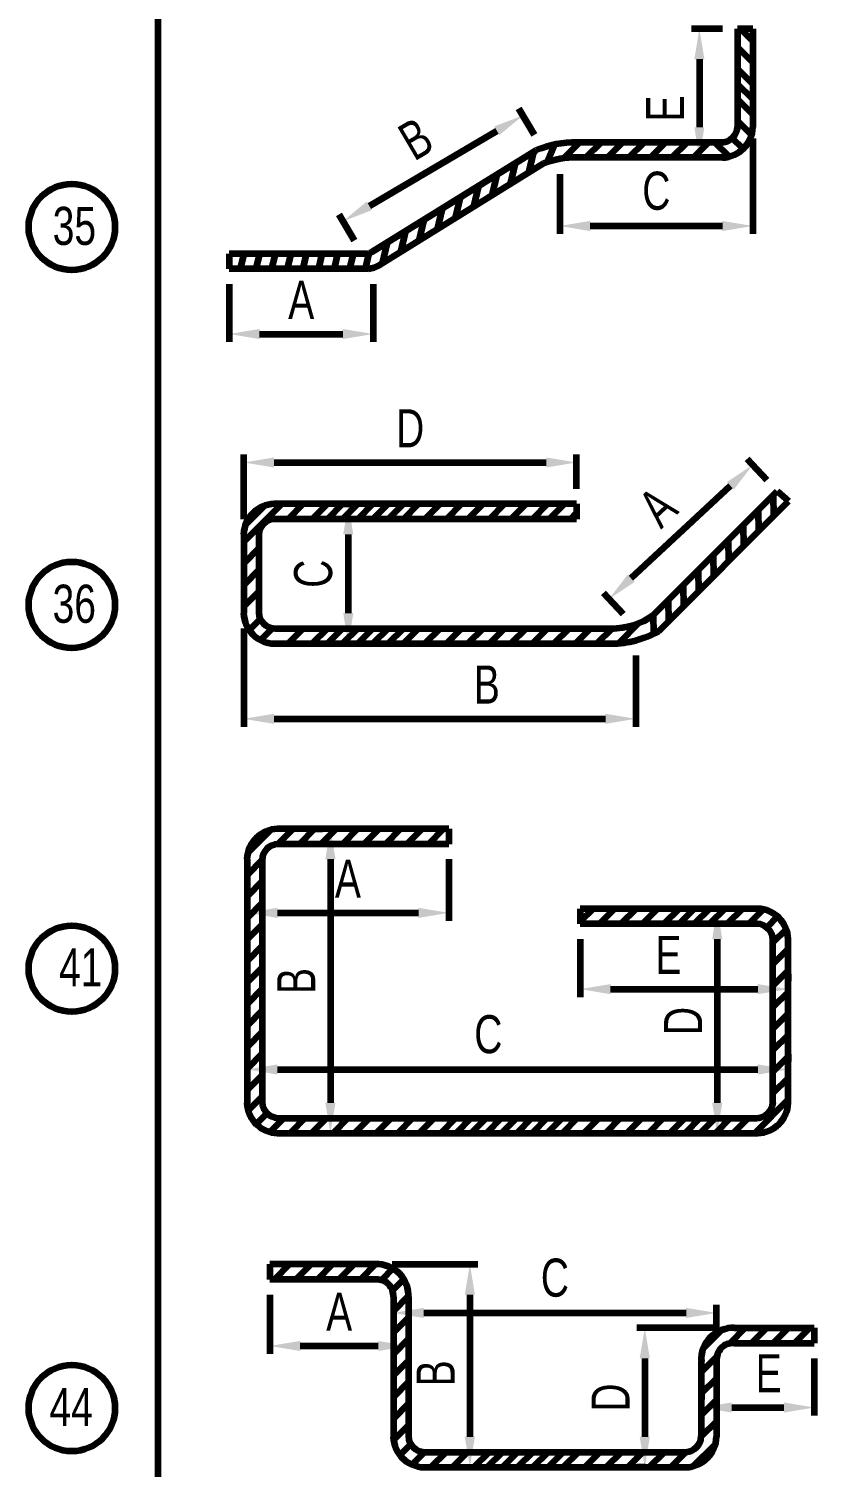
# Model space of a CAD drawing. Header units: millimetres. Extents: x 87961 to 634375, y 789523 to 1897921.
# Drawn here: x 103249 to 104541, y 1045258 to 1047621 of the extents above; entities that cross this region are included whole.
import ezdxf

# ---------------------------------------------------------------- set-up
doc = ezdxf.new("R2010")
doc.units = ezdxf.units.MM
doc.header["$LTSCALE"] = 30
doc.layers.add('DDIMS', color=2, linetype='Continuous', lineweight=100)
doc.layers.add('Shape code 1', color=7, linetype='Continuous', lineweight=211)
doc.styles.add('DM25', font='swisscl.ttf', dxfattribs={"height": 62.5})
doc.dimstyles.new('DM25', dxfattribs={"dimtxt": 62.5, "dimasz": 50, "dimexe": 13, "dimexo": 25, "dimgap": 25, "dimtad": 1, "dimdec": 0, "dimzin": 0, "dimdsep": 46, "dimtxsty": 'DM25', "dimcen": 25, "dimclrd": 3, "dimclre": 3, "dimclrt": 1, "dimadec": 0, "dimazin": 0, "dimtfac": 0.02, "dimtdec": 0, "dimtmove": 0, "dimatfit": 3, "dimfxl": 0, "dimtolj": 1, "dimtzin": 0, "dimlwd": -1, "dimlwe": -1, "dimarcsym": 0})

# ---------------------------------------------------------------- blocks, each defined once
blk = doc.blocks.new('*D301')
at = {"layer": 'DDIMS', "color": 3, "transparency": 16777216}
for p, q in [((103645.5, 1045541.3), (103645.5, 1045444.2)), ((103695.5, 1045457.2), (103823.8, 1045457.2)), ((103873.8, 1045445.2), (103873.8, 1045444.2))]:
    blk.add_line(p, q, dxfattribs=at)
for points in [[(103695.5, 1045465.5), (103695.5, 1045448.9), (103645.5, 1045457.2)], [(103823.8, 1045465.5), (103823.8, 1045448.9), (103873.8, 1045457.2)]]:
    blk.add_solid(points, dxfattribs=at)
at = {"layer": 'Defpoints', "color": 0, "transparency": 16777216}
for p in [(103645.5, 1045566.3), (103873.8, 1045470.2), (103873.8, 1045457.2)]:
    blk.add_point(p, dxfattribs=at)
at = {"layer": 'DDIMS', "color": 1, "transparency": 16777216, "insert": (103759.6, 1045513.4), "char_height": 62.5, "attachment_point": 5, "style": 'DM25'}
blk.add_mtext('\\A1;A', dxfattribs=at)
blk = doc.blocks.new('*D238')
at = {"layer": 'DDIMS', "color": 3, "transparency": 16777216}
for p, q in [((104540.8, 1045436.8), (104540.8, 1045343.1)), ((104355.1, 1045381.1), (104355.1, 1045369.1)), ((104405.1, 1045356.1), (104490.8, 1045356.1))]:
    blk.add_line(p, q, dxfattribs=at)
for points in [[(104405.1, 1045364.4), (104405.1, 1045347.8), (104355.1, 1045356.1)], [(104490.8, 1045364.4), (104490.8, 1045347.8), (104540.8, 1045356.1)]]:
    blk.add_solid(points, dxfattribs=at)
at = {"layer": 'Defpoints', "color": 0, "transparency": 16777216}
for p in [(104540.8, 1045461.8), (104355.1, 1045356.1), (104540.8, 1045356.1)]:
    blk.add_point(p, dxfattribs=at)
at = {"layer": 'DDIMS', "color": 1, "transparency": 16777216, "insert": (104465.8, 1045412.3), "char_height": 62.5, "attachment_point": 5, "style": 'DM25'}
blk.add_mtext('\\A1;E', dxfattribs=at)
blk = doc.blocks.new('*D239')
at = {"layer": 'DDIMS', "color": 3, "transparency": 16777216}
for p, q in [((103848.7, 1045536.5), (103848.7, 1045524.5)), ((104380, 1045485.7), (104380, 1045524.5)), ((103898.7, 1045511.5), (104330, 1045511.5))]:
    blk.add_line(p, q, dxfattribs=at)
for points in [[(103898.7, 1045519.8), (103898.7, 1045503.1), (103848.7, 1045511.5)], [(104330, 1045519.8), (104330, 1045503.1), (104380, 1045511.5)]]:
    blk.add_solid(points, dxfattribs=at)
at = {"layer": 'Defpoints', "color": 0, "transparency": 16777216}
for p in [(103848.7, 1045511.5), (104380, 1045511.5), (104380, 1045460.7)]:
    blk.add_point(p, dxfattribs=at)
at = {"layer": 'DDIMS', "color": 1, "transparency": 16777216, "insert": (104114.3, 1045569), "char_height": 62.5, "attachment_point": 5, "style": 'DM25'}
blk.add_mtext('\\A1;C', dxfattribs=at)
blk = doc.blocks.new('*D241')
at = {"layer": 'DDIMS', "color": 3, "transparency": 16777216}
for p, q in [((103846.9, 1045591.4), (103987.5, 1045591.4)), ((103974.5, 1045541.4), (103974.5, 1045308)), ((103952.4, 1045258), (103961.5, 1045258))]:
    blk.add_line(p, q, dxfattribs=at)
for points in [[(103966.1, 1045541.4), (103982.8, 1045541.4), (103974.5, 1045591.4)], [(103966.1, 1045308), (103982.8, 1045308), (103974.5, 1045258)]]:
    blk.add_solid(points, dxfattribs=at)
at = {"layer": 'Defpoints', "color": 0, "transparency": 16777216}
for p in [(103821.9, 1045591.4), (103974.5, 1045258), (103977.4, 1045258)]:
    blk.add_point(p, dxfattribs=at)
at = {"layer": 'DDIMS', "color": 1, "transparency": 16777216, "insert": (103918.2, 1045412.2), "char_height": 62.5, "attachment_point": 5, "rotation": 90, "style": 'DM25'}
blk.add_mtext('\\A1;B', dxfattribs=at)
blk = doc.blocks.new('*D242')
at = {"layer": 'DDIMS', "color": 3, "transparency": 16777216}
for p, q in [((104381.9, 1045486.8), (104249.1, 1045486.8)), ((104262.1, 1045436.8), (104262.1, 1045308)), ((104263.1, 1045258), (104249.1, 1045258))]:
    blk.add_line(p, q, dxfattribs=at)
for points in [[(104253.7, 1045436.8), (104270.4, 1045436.8), (104262.1, 1045486.8)], [(104253.7, 1045308), (104270.4, 1045308), (104262.1, 1045258)]]:
    blk.add_solid(points, dxfattribs=at)
at = {"layer": 'Defpoints', "color": 0, "transparency": 16777216}
for p in [(104406.9, 1045486.8), (104262.1, 1045258), (104288.1, 1045258)]:
    blk.add_point(p, dxfattribs=at)
at = {"layer": 'DDIMS', "color": 1, "transparency": 16777216, "insert": (104205.8, 1045372.4), "char_height": 62.5, "attachment_point": 5, "rotation": 90, "style": 'DM25'}
blk.add_mtext('\\A1;D', dxfattribs=at)
blk = doc.blocks.new('*D233')
at = {"layer": 'DDIMS', "color": 3, "transparency": 16777216}
for p, q in [((103720.2, 1046306.7), (103732.2, 1046306.7)), ((103745.2, 1046256.7), (103745.2, 1045856.7)), ((103720.2, 1045806.7), (103732.2, 1045806.7))]:
    blk.add_line(p, q, dxfattribs=at)
for points in [[(103736.9, 1046256.7), (103753.5, 1046256.7), (103745.2, 1046306.7)], [(103736.9, 1045856.7), (103753.5, 1045856.7), (103745.2, 1045806.7)]]:
    blk.add_solid(points, dxfattribs=at)
at = {"layer": 'Defpoints', "color": 0, "transparency": 16777216}
for p in [(103745.2, 1046306.7), (103745.2, 1045806.7), (103745.2, 1045806.7)]:
    blk.add_point(p, dxfattribs=at)
at = {"layer": 'DDIMS', "color": 1, "transparency": 16777216, "insert": (103689, 1046056.7), "char_height": 62.5, "attachment_point": 5, "rotation": 90, "style": 'DM25'}
blk.add_mtext('\\A1;B', dxfattribs=at)
blk = doc.blocks.new('*D234')
at = {"layer": 'DDIMS', "color": 3, "transparency": 16777216}
for p, q in [((103939.9, 1046256.7), (103939.9, 1046155.7)), ((103608.1, 1046193.7), (103608.1, 1046181.7)), ((103658.1, 1046168.7), (103889.9, 1046168.7))]:
    blk.add_line(p, q, dxfattribs=at)
for points in [[(103658.1, 1046177), (103658.1, 1046160.3), (103608.1, 1046168.7)], [(103889.9, 1046177), (103889.9, 1046160.3), (103939.9, 1046168.7)]]:
    blk.add_solid(points, dxfattribs=at)
at = {"layer": 'Defpoints', "color": 0, "transparency": 16777216}
for p in [(103939.9, 1046281.7), (103608.1, 1046168.7), (103939.9, 1046168.7)]:
    blk.add_point(p, dxfattribs=at)
at = {"layer": 'DDIMS', "color": 1, "transparency": 16777216, "insert": (103774, 1046224.9), "char_height": 62.5, "attachment_point": 5, "style": 'DM25'}
blk.add_mtext('\\A1;A', dxfattribs=at)
blk = doc.blocks.new('*D235')
at = {"layer": 'DDIMS', "color": 3, "transparency": 16777216}
for p, q in [((104356.2, 1046175.4), (104368.2, 1046175.4)), ((104381.2, 1046125.4), (104381.2, 1045856.7)), ((104356.2, 1045806.7), (104368.2, 1045806.7))]:
    blk.add_line(p, q, dxfattribs=at)
for points in [[(104372.9, 1046125.4), (104389.6, 1046125.4), (104381.2, 1046175.4)], [(104372.9, 1045856.7), (104389.6, 1045856.7), (104381.2, 1045806.7)]]:
    blk.add_solid(points, dxfattribs=at)
at = {"layer": 'Defpoints', "color": 0, "transparency": 16777216}
for p in [(104381.2, 1046175.4), (104381.2, 1045806.7), (104381.2, 1045806.7)]:
    blk.add_point(p, dxfattribs=at)
at = {"layer": 'DDIMS', "color": 1, "transparency": 16777216, "insert": (104325, 1045991), "char_height": 62.5, "attachment_point": 5, "rotation": 90, "style": 'DM25'}
blk.add_mtext('\\A1;D', dxfattribs=at)
blk = doc.blocks.new('*D236')
at = {"layer": 'DDIMS', "color": 3, "transparency": 16777216}
for p, q in [((103608.1, 1045936.4), (103608.1, 1045924.4)), ((104497.9, 1045936.4), (104497.9, 1045924.4)), ((103658.1, 1045911.4), (104447.9, 1045911.4))]:
    blk.add_line(p, q, dxfattribs=at)
for points in [[(103658.1, 1045919.7), (103658.1, 1045903), (103608.1, 1045911.4)], [(104447.9, 1045919.7), (104447.9, 1045903), (104497.9, 1045911.4)]]:
    blk.add_solid(points, dxfattribs=at)
at = {"layer": 'Defpoints', "color": 0, "transparency": 16777216}
for p in [(103608.1, 1045911.4), (104497.9, 1045911.4), (104497.9, 1045911.4)]:
    blk.add_point(p, dxfattribs=at)
at = {"layer": 'DDIMS', "color": 1, "transparency": 16777216, "insert": (104004.8, 1045968.9), "char_height": 62.5, "attachment_point": 5, "style": 'DM25'}
blk.add_mtext('\\A1;C', dxfattribs=at)
blk = doc.blocks.new('*D237')
at = {"layer": 'DDIMS', "color": 3, "transparency": 16777216}
for p, q in [((104156, 1046125.4), (104156, 1046030.4)), ((104497.9, 1046068.4), (104497.9, 1046056.4)), ((104206, 1046043.4), (104447.9, 1046043.4))]:
    blk.add_line(p, q, dxfattribs=at)
for points in [[(104206, 1046051.7), (104206, 1046035), (104156, 1046043.4)], [(104447.9, 1046051.7), (104447.9, 1046035), (104497.9, 1046043.4)]]:
    blk.add_solid(points, dxfattribs=at)
at = {"layer": 'Defpoints', "color": 0, "transparency": 16777216}
for p in [(104156, 1046150.4), (104497.9, 1046043.4), (104497.9, 1046043.4)]:
    blk.add_point(p, dxfattribs=at)
at = {"layer": 'DDIMS', "color": 1, "transparency": 16777216, "insert": (104300.9, 1046099.6), "char_height": 62.5, "attachment_point": 5, "style": 'DM25'}
blk.add_mtext('\\A1;E', dxfattribs=at)
blk = doc.blocks.new('*D339')
at = {"layer": 'DDIMS', "color": 3, "transparency": 16777216}
for p, q in [((104439.8, 1047440.7), (104439.8, 1047284)), ((104122.3, 1047382), (104122.3, 1047284)), ((104172.3, 1047297), (104389.8, 1047297))]:
    blk.add_line(p, q, dxfattribs=at)
for points in [[(104172.3, 1047305.3), (104172.3, 1047288.6), (104122.3, 1047297)], [(104389.8, 1047305.3), (104389.8, 1047288.6), (104439.8, 1047297)]]:
    blk.add_solid(points, dxfattribs=at)
at = {"layer": 'Defpoints', "color": 0, "transparency": 16777216}
for p in [(104439.8, 1047465.7), (104122.3, 1047407), (104439.8, 1047297)]:
    blk.add_point(p, dxfattribs=at)
at = {"layer": 'DDIMS', "color": 1, "transparency": 16777216, "insert": (104281.1, 1047354.5), "char_height": 62.5, "width": 47.955, "attachment_point": 5, "style": 'DM25'}
blk.add_mtext('\\A1;C', dxfattribs=at)
blk = doc.blocks.new('*D340')
at = {"layer": 'DDIMS', "color": 3, "transparency": 16777216}
for p, q in [((104080.6, 1047446.7), (104055.2, 1047489.8)), ((103809.3, 1047330.2), (104018.7, 1047453.3)), ((103784.9, 1047273), (103759.6, 1047316.1))]:
    blk.add_line(p, q, dxfattribs=at)
for points in [[(104014.5, 1047460.5), (104023, 1047446.1), (104061.8, 1047478.6)], [(103805.1, 1047337.4), (103813.5, 1047323), (103766.2, 1047304.9)]]:
    blk.add_solid(points, dxfattribs=at)
at = {"layer": 'Defpoints', "color": 0, "transparency": 16777216}
for p in [(104061.8, 1047478.6), (104093.2, 1047425.2), (103797.6, 1047251.4)]:
    blk.add_point(p, dxfattribs=at)
at = {"layer": 'DDIMS', "color": 1, "transparency": 16777216, "insert": (103885.4, 1047440.2), "char_height": 62.5, "width": 57.898, "attachment_point": 5, "rotation": 30.4458, "style": 'DM25'}
blk.add_mtext('\\A1;B', dxfattribs=at)
blk = doc.blocks.new('*D341')
at = {"layer": 'DDIMS', "color": 3, "transparency": 16777216}
for p, q in [((104389.8, 1047620.9), (104338.8, 1047620.9)), ((104351.8, 1047570.9), (104351.8, 1047459.3)), ((104340.9, 1047409.3), (104338.8, 1047409.3))]:
    blk.add_line(p, q, dxfattribs=at)
for points in [[(104343.5, 1047570.9), (104360.2, 1047570.9), (104351.8, 1047620.9)], [(104343.5, 1047459.3), (104360.2, 1047459.3), (104351.8, 1047409.3)]]:
    blk.add_solid(points, dxfattribs=at)
at = {"layer": 'Defpoints', "color": 0, "transparency": 16777216}
for p in [(104414.8, 1047620.9), (104351.8, 1047409.3), (104365.9, 1047409.3)]:
    blk.add_point(p, dxfattribs=at)
at = {"layer": 'DDIMS', "color": 1, "transparency": 16777216, "insert": (104295.6, 1047490.1), "char_height": 62.5, "width": 38.328, "attachment_point": 5, "rotation": 90, "style": 'DM25'}
blk.add_mtext('\\A1;E', dxfattribs=at)
blk = doc.blocks.new('*D342')
at = {"layer": 'DDIMS', "color": 3, "transparency": 16777216}
for p, q in [((103578.8, 1047201.4), (103578.8, 1047106.5)), ((103815.5, 1047201.4), (103815.5, 1047106.5)), ((103628.8, 1047119.5), (103765.5, 1047119.5))]:
    blk.add_line(p, q, dxfattribs=at)
for points in [[(103628.8, 1047127.8), (103628.8, 1047111.2), (103578.8, 1047119.5)], [(103765.5, 1047127.8), (103765.5, 1047111.2), (103815.5, 1047119.5)]]:
    blk.add_solid(points, dxfattribs=at)
at = {"layer": 'Defpoints', "color": 0, "transparency": 16777216}
for p in [(103578.8, 1047226.4), (103815.5, 1047226.4), (103815.5, 1047119.5)]:
    blk.add_point(p, dxfattribs=at)
at = {"layer": 'DDIMS', "color": 1, "transparency": 16777216, "insert": (103697.2, 1047175.7), "char_height": 62.5, "width": 49.285, "attachment_point": 5, "style": 'DM25'}
blk.add_mtext('\\A1;A', dxfattribs=at)
blk = doc.blocks.new('*D344')
at = {"layer": 'DDIMS', "color": 3, "transparency": 16777216}
for p, q in [((103602.6, 1046815.4), (103602.6, 1046921.5)), ((104150.1, 1046865.4), (104150.1, 1046921.5)), ((103652.6, 1046908.5), (104100.1, 1046908.5))]:
    blk.add_line(p, q, dxfattribs=at)
for points in [[(103652.6, 1046916.8), (103652.6, 1046900.2), (103602.6, 1046908.5)], [(104100.1, 1046916.8), (104100.1, 1046900.2), (104150.1, 1046908.5)]]:
    blk.add_solid(points, dxfattribs=at)
at = {"layer": 'Defpoints', "color": 0, "transparency": 16777216}
for p in [(104150.1, 1046908.5), (104150.1, 1046840.4), (103602.6, 1046790.4)]:
    blk.add_point(p, dxfattribs=at)
at = {"layer": 'DDIMS', "color": 1, "transparency": 16777216, "insert": (103876.3, 1046964.7), "char_height": 62.5, "width": 58.613, "attachment_point": 5, "style": 'DM25'}
blk.add_mtext('\\A1;D', dxfattribs=at)
blk = doc.blocks.new('*D345')
at = {"layer": 'DDIMS', "color": 3, "transparency": 16777216}
for p, q in [((103757.6, 1046840.4), (103787.6, 1046840.4)), ((103774.6, 1046790.4), (103774.6, 1046661)), ((103781.9, 1046611), (103787.6, 1046611))]:
    blk.add_line(p, q, dxfattribs=at)
for points in [[(103766.2, 1046790.4), (103782.9, 1046790.4), (103774.6, 1046840.4)], [(103766.2, 1046661), (103782.9, 1046661), (103774.6, 1046611)]]:
    blk.add_solid(points, dxfattribs=at)
at = {"layer": 'Defpoints', "color": 0, "transparency": 16777216}
for p in [(103732.6, 1046840.4), (103756.9, 1046611), (103774.6, 1046611)]:
    blk.add_point(p, dxfattribs=at)
at = {"layer": 'DDIMS', "color": 1, "transparency": 16777216, "insert": (103717.1, 1046725.7), "char_height": 62.5, "width": 55.31, "attachment_point": 5, "rotation": 90, "style": 'DM25'}
blk.add_mtext('\\A1;C', dxfattribs=at)
blk = doc.blocks.new('*D346')
at = {"layer": 'DDIMS', "color": 3, "transparency": 16777216}
for p, q in [((103602.6, 1046636), (103602.6, 1046474.4)), ((104247.5, 1046591.3), (104247.5, 1046474.4)), ((103652.6, 1046487.4), (104197.5, 1046487.4))]:
    blk.add_line(p, q, dxfattribs=at)
for points in [[(103652.6, 1046495.7), (103652.6, 1046479.1), (103602.6, 1046487.4)], [(104197.5, 1046495.7), (104197.5, 1046479.1), (104247.5, 1046487.4)]]:
    blk.add_solid(points, dxfattribs=at)
at = {"layer": 'Defpoints', "color": 0, "transparency": 16777216}
for p in [(103602.6, 1046661), (104247.5, 1046616.3), (104247.5, 1046487.4)]:
    blk.add_point(p, dxfattribs=at)
at = {"layer": 'DDIMS', "color": 1, "transparency": 16777216, "insert": (104002.4, 1046543.7), "char_height": 62.5, "width": 55.636, "attachment_point": 5, "style": 'DM25'}
blk.add_mtext('\\A1;B', dxfattribs=at)
blk = doc.blocks.new('*D347')
at = {"layer": 'DDIMS', "color": 3, "transparency": 16777216}
for p, q in [((104462.6, 1046879.6), (104430.6, 1046913.9)), ((104239.8, 1046718.3), (104402.9, 1046870.3)), ((104226.3, 1046659.4), (104194.3, 1046693.7))]:
    blk.add_line(p, q, dxfattribs=at)
for points in [[(104397.2, 1046876.4), (104408.6, 1046864.2), (104439.5, 1046904.4)], [(104234.1, 1046724.4), (104245.4, 1046712.2), (104203.2, 1046684.2)]]:
    blk.add_solid(points, dxfattribs=at)
at = {"layer": 'Defpoints', "color": 0, "transparency": 16777216}
for p in [(104439.5, 1046904.4), (104479.6, 1046861.3), (104243.3, 1046641.2)]:
    blk.add_point(p, dxfattribs=at)
at = {"layer": 'DDIMS', "color": 1, "transparency": 16777216, "insert": (104283, 1046835.5), "char_height": 62.5, "width": 63.781, "attachment_point": 5, "rotation": 42.9735, "style": 'DM25'}
blk.add_mtext('\\A1;A', dxfattribs=at)

msp = doc.modelspace()

# ---------------------------------------------------------------- linework, layer by layer
at = {"layer": 'DDIMS'}
msp.add_xline((103461.8, 1057981.4), (0, 1), dxfattribs=at)
for centre in [(103320.1, 1047295.3), (103320.1, 1046674.5), (103320.1, 1046077), (103320.1, 1045355.1)]:
    msp.add_circle(centre, 70.9, dxfattribs=at)
at = {"layer": 'Shape code 1'}
for p, q in [((104439.8, 1047620.9), (104414.8, 1047620.9)), ((104439.8, 1047600.8), (104419.7, 1047620.9)), ((104439.8, 1047565.5), (104414.8, 1047590.5)), ((104439.8, 1047565.5), (104414.8, 1047590.5)), ((104439.8, 1047530.1), (104414.8, 1047555.1)), ((104439.8, 1047505.1), (104414.8, 1047530.1)), ((104439.8, 1047480.1), (104414.8, 1047505.1)), ((104437.8, 1047446.7), (104414.8, 1047469.8)), ((104113.7, 1047430.8), (104101.4, 1047402.1)), ((104155, 1047434.3), (104130, 1047409.3)), ((104389.8, 1047434.3), (104147.7, 1047434.3)), ((104190.3, 1047434.3), (104165.3, 1047409.3)), ((104225.7, 1047434.3), (104200.7, 1047409.3)), ((104261, 1047434.3), (104236, 1047409.3)), ((104296.4, 1047434.3), (104271.4, 1047409.3)), ((104331.7, 1047434.3), (104306.7, 1047409.3)), ((104367.1, 1047434.3), (104342.1, 1047409.3)), ((104400.9, 1047410.9), (104377.4, 1047434.3)), ((104423.7, 1047423.5), (104406, 1047441.2)), ((103813.5, 1047254.6), (104083.3, 1047421.5)), ((104079, 1047418.8), (104070.9, 1047384.4)), ((104389.8, 1047409.3), (104149.4, 1047409.3)), ((103826.3, 1047233.1), (104096.1, 1047400)), ((104048.9, 1047400.2), (104040.8, 1047365.8)), ((103988.8, 1047363), (103980.7, 1047328.6)), ((104018.9, 1047381.6), (104010.7, 1047347.2)), ((103958.7, 1047344.4), (103950.6, 1047310)), ((103928.7, 1047325.8), (103920.5, 1047291.4)), ((103868.5, 1047288.6), (103860.4, 1047254.2)), ((103898.6, 1047307.2), (103890.5, 1047272.8)), ((103838.4, 1047270), (103830.3, 1047235.6)), ((103805.2, 1047251.4), (103578.8, 1047251.4)), ((103578.8, 1047251.4), (103578.8, 1047226.4)), ((103602.9, 1047251.4), (103597, 1047226.4)), ((103628.6, 1047251.4), (103622.7, 1047226.4)), ((103654.3, 1047251.4), (103648.4, 1047226.4)), ((103680, 1047251.4), (103674.1, 1047226.4)), ((103705.6, 1047251.4), (103699.7, 1047226.4)), ((103731.3, 1047251.4), (103725.4, 1047226.4)), ((103757, 1047251.4), (103751.1, 1047226.4)), ((103782.7, 1047251.4), (103776.8, 1047226.4)), ((103808.6, 1047252.3), (103802.5, 1047226.4)), ((103807.4, 1047226.4), (103578.8, 1047226.4)), ((103665.1, 1046840.4), (103602.6, 1046777.9)), ((103700.5, 1046840.4), (103675.5, 1046815.4)), ((103740.2, 1046840.4), (103715.2, 1046815.4)), ((103765.2, 1046840.4), (103740.2, 1046815.4)), ((103790.2, 1046840.4), (103765.2, 1046815.4)), ((103815.2, 1046840.4), (103790.2, 1046815.4)), ((103840.2, 1046840.4), (103815.2, 1046815.4)), ((103865.2, 1046840.4), (103840.2, 1046815.4)), ((103890.2, 1046840.4), (103865.2, 1046815.4)), ((103925.5, 1046840.4), (103900.5, 1046815.4)), ((103960.9, 1046840.4), (103935.9, 1046815.4)), ((103996.2, 1046840.4), (103971.2, 1046815.4)), ((104031.6, 1046840.4), (104006.6, 1046815.4)), ((104067, 1046840.4), (104042, 1046815.4)), ((104102.3, 1046840.4), (104077.3, 1046815.4)), ((104130.1, 1046840.4), (104105.1, 1046815.4)), ((104150.1, 1046840.4), (104150.1, 1046815.4)), ((104473.4, 1046855.1), (104473.9, 1046820.2)), ((104479.6, 1046861.3), (104498.5, 1046844.8)), ((103636.7, 1046837.4), (103605.6, 1046806.3)), ((104150.1, 1046825.1), (104140.5, 1046815.4)), ((104448.7, 1046830.4), (104449.2, 1046795.5)), ((104424.1, 1046805.8), (104424.5, 1046770.9)), ((104399.4, 1046781.1), (104399.8, 1046746.2)), ((103627.6, 1046767.5), (103602.6, 1046742.5)), ((104374.7, 1046756.4), (104375.1, 1046721.5)), ((103627.6, 1046732.2), (103602.6, 1046707.2)), ((104350, 1046731.7), (104350.5, 1046696.8)), ((104325.3, 1046707), (104325.8, 1046672.1)), ((103627.6, 1046696.8), (103602.6, 1046671.8)), ((104300.6, 1046682.3), (104301.1, 1046647.4)), ((103630, 1046651.6), (103611.7, 1046633.3)), ((104276, 1046657.7), (104276.4, 1046626.9)), ((103650, 1046636.3), (103630.5, 1046616.8)), ((103700.5, 1046636), (103675.5, 1046611)), ((103740.2, 1046636), (103715.2, 1046611)), ((103765.2, 1046636), (103740.2, 1046611)), ((103790.2, 1046636), (103765.2, 1046611)), ((103815.2, 1046636), (103790.2, 1046611)), ((103840.2, 1046636), (103815.2, 1046611)), ((103865.2, 1046636), (103840.2, 1046611)), ((103890.2, 1046636), (103865.2, 1046611)), ((103925.5, 1046636), (103900.5, 1046611)), ((103960.9, 1046636), (103935.9, 1046611)), ((103996.2, 1046636), (103971.2, 1046611)), ((104031.6, 1046636), (104006.6, 1046611)), ((104067, 1046636), (104042, 1046611)), ((104102.3, 1046636), (104077.3, 1046611)), ((104137.7, 1046636), (104112.7, 1046611)), ((104173, 1046636), (104148, 1046611)), ((104208.4, 1046636), (104183.4, 1046611)), ((104252, 1046644.3), (104219.2, 1046611.5)), ((103647, 1046305.1), (103609.7, 1046267.8)), ((103683.9, 1046306.7), (103658.9, 1046281.7)), ((103719.3, 1046306.7), (103694.3, 1046281.7)), ((103754.6, 1046306.7), (103729.6, 1046281.7)), ((103790, 1046306.7), (103765, 1046281.7)), ((103825.3, 1046306.7), (103800.3, 1046281.7)), ((103860.7, 1046306.7), (103835.7, 1046281.7)), ((103896.1, 1046306.7), (103871.1, 1046281.7)), ((103931.4, 1046306.7), (103906.4, 1046281.7)), ((103939.9, 1046306.7), (103939.9, 1046281.7)), ((103633.1, 1046255.8), (103608.1, 1046230.8)), ((103633.1, 1046220.5), (103608.1, 1046195.5)), ((103633.1, 1046185.1), (103608.1, 1046160.1)), ((104447.9, 1046175.4), (104156, 1046175.4)), ((104156, 1046175.4), (104156, 1046150.4)), ((104177.1, 1046175.4), (104156, 1046154.3)), ((104212.5, 1046175.4), (104187.5, 1046150.4)), ((104247.8, 1046175.4), (104222.8, 1046150.4)), ((104283.2, 1046175.4), (104258.2, 1046150.4)), ((104318.5, 1046175.4), (104293.5, 1046150.4)), ((104343.5, 1046175.4), (104318.5, 1046150.4)), ((104368.5, 1046175.4), (104343.5, 1046150.4)), ((104393.5, 1046175.4), (104368.5, 1046150.4)), ((104422.6, 1046175.4), (104397.6, 1046150.4)), ((104456.9, 1046174.3), (104433, 1046150.4)), ((104480.4, 1046162.5), (104462.7, 1046144.8)), ((103633.1, 1046149.8), (103608.1, 1046124.7)), ((104447.1, 1046150.4), (104156, 1046150.4)), ((104494.8, 1046141.5), (104472.9, 1046119.7)), ((103633.1, 1046114.4), (103608.2, 1046089.5)), ((104497.9, 1046109.3), (104472.9, 1046084.3)), ((103633.1, 1046079.1), (103608.1, 1046054)), ((104497.9, 1046074), (104472.9, 1046049)), ((103633.1, 1046043.7), (103608.1, 1046018.7)), ((104497.9, 1046038.6), (104472.9, 1046013.6)), ((103633.1, 1046008.3), (103608.1, 1045983.3)), ((104497.9, 1046003.2), (104472.9, 1045978.2)), ((103633.1, 1045973), (103608.2, 1045948.1)), ((104497.9, 1045967.9), (104472.9, 1045942.9)), ((103633.1, 1045937.6), (103608.1, 1045912.6)), ((104497.9, 1045932.5), (104472.9, 1045907.5)), ((103633.1, 1045902.3), (103608.1, 1045877.3)), ((104497.9, 1045897.2), (104472.9, 1045872.2)), ((103633.1, 1045866.9), (103610.1, 1045844)), ((104497.9, 1045861.8), (104442.8, 1045806.7)), ((103641, 1045839.4), (103623.3, 1045821.7)), ((103668.4, 1045831.6), (103645.5, 1045808.6)), ((103703.9, 1045831.7), (103678.9, 1045806.7)), ((103739.3, 1045831.7), (103714.3, 1045806.7)), ((103774.6, 1045831.7), (103749.6, 1045806.7)), ((103810, 1045831.7), (103785, 1045806.7)), ((103845.4, 1045831.8), (103820.4, 1045806.8)), ((103880.8, 1045831.8), (103855.8, 1045806.8)), ((103916.1, 1045831.8), (103891.1, 1045806.8)), ((103951.5, 1045831.8), (103926.5, 1045806.8)), ((103976.6, 1045831.7), (103951.7, 1045806.8)), ((104001.6, 1045831.7), (103976.7, 1045806.8)), ((104026.6, 1045831.7), (104001.7, 1045806.8)), ((104051.6, 1045831.7), (104026.7, 1045806.8)), ((104076.6, 1045831.7), (104051.7, 1045806.8)), ((104101.6, 1045831.7), (104076.7, 1045806.8)), ((104126.6, 1045831.7), (104101.7, 1045806.8)), ((104151.6, 1045831.7), (104126.7, 1045806.8)), ((104186.9, 1045831.7), (104162, 1045806.8)), ((104222.3, 1045831.7), (104197.4, 1045806.8)), ((104257.6, 1045831.7), (104232.7, 1045806.8)), ((104293, 1045831.7), (104268, 1045806.7)), ((104328.3, 1045831.7), (104303.3, 1045806.7)), ((104353.3, 1045831.7), (104328.3, 1045806.7)), ((104378.3, 1045831.7), (104353.3, 1045806.7)), ((104403.3, 1045831.7), (104378.3, 1045806.7)), ((104432.4, 1045831.7), (104407.4, 1045806.7)), ((103819, 1045591.3), (103645.5, 1045591.3)), ((103645.5, 1045591.3), (103645.5, 1045566.3)), ((103678.1, 1045591.3), (103653.1, 1045566.3)), ((103713.4, 1045591.3), (103688.5, 1045566.3)), ((103748.8, 1045591.3), (103723.8, 1045566.3)), ((103784.1, 1045591.3), (103759.2, 1045566.3)), ((103819.5, 1045591.3), (103794.5, 1045566.3)), ((103820.4, 1045566.3), (103645.5, 1045566.3)), ((103847.9, 1045584.4), (103829, 1045565.4)), ((103865.9, 1045567), (103847.2, 1045548.3)), ((103848.7, 1045537.8), (103848.7, 1045308)), ((103873.8, 1045539.5), (103848.8, 1045514.5)), ((103873.7, 1045537.8), (103873.7, 1045308.5)), ((103873.8, 1045504.1), (103848.8, 1045479.1)), ((103873.8, 1045468.8), (103848.8, 1045443.8)), ((104388.9, 1045483.6), (104358.2, 1045452.9)), ((104427.4, 1045486.8), (104402, 1045461.4)), ((104408.4, 1045486.8), (104540.8, 1045486.8)), ((104462.8, 1045486.8), (104437.8, 1045461.8)), ((104498.2, 1045486.8), (104473.2, 1045461.8)), ((104533.5, 1045486.8), (104508.5, 1045461.8)), ((104540.8, 1045486.8), (104540.8, 1045461.8)), ((104408.4, 1045461.8), (104540.8, 1045461.8)), ((103873.8, 1045433.4), (103848.8, 1045408.4)), ((104380.4, 1045439.7), (104355, 1045414.4)), ((104355, 1045433.3), (104355, 1045308.5)), ((104380, 1045433.3), (104380, 1045308)), ((103873.8, 1045398.1), (103848.8, 1045373.1)), ((104380, 1045404), (104355, 1045379)), ((103873.8, 1045362.7), (103848.8, 1045337.7)), ((104380, 1045368.6), (104355, 1045343.6)), ((103873.8, 1045327.3), (103848.8, 1045302.3)), ((104380, 1045333.3), (104355, 1045308.3)), ((103877.6, 1045295.8), (103859.6, 1045277.9)), ((103873.8, 1045292), (103859.6, 1045277.9)), ((103900.1, 1045283), (103879.5, 1045262.4)), ((103899.5, 1045283), (104329.9, 1045283)), ((103935.5, 1045283), (103910.5, 1045258)), ((103970.8, 1045283), (103945.8, 1045258)), ((104006.2, 1045283), (103981.2, 1045258)), ((104028, 1045283), (104003, 1045258)), ((104053, 1045283), (104028, 1045258)), ((104078, 1045283), (104053, 1045258)), ((104103, 1045283), (104078, 1045258)), ((104128, 1045283), (104103, 1045258)), ((104153, 1045283), (104128, 1045258)), ((104188.3, 1045283), (104163.3, 1045258)), ((104223.7, 1045283), (104198.7, 1045258)), ((104259, 1045283), (104234, 1045258)), ((104294.4, 1045283), (104269.4, 1045258)), ((104329.8, 1045283), (104304.8, 1045258)), ((104378.3, 1045296.1), (104340.1, 1045258)), ((103898.7, 1045258), (104330.5, 1045258))]:
    msp.add_line(p, q, dxfattribs=at)
for points in [[(104414.8, 1047620.9), (104414.8, 1047459.3)], [(104439.8, 1047620.9), (104439.8, 1047459.3)], [(104150.1, 1046840.4), (103652.6, 1046840.4)], [(104276, 1046657.7), (104479.6, 1046861.3)], [(104285.1, 1046631.5), (104498.5, 1046844.8)], [(104150.1, 1046815.4), (103653.1, 1046815.4)], [(103602.6, 1046790.4), (103602.6, 1046661)], [(103627.6, 1046790), (103627.6, 1046661.5)], [(103653.1, 1046636), (104211.9, 1046636)], [(103652.6, 1046611), (104207.2, 1046611)], [(103939.9, 1046306.7), (103658.1, 1046306.7)], [(103939.9, 1046281.7), (103658.1, 1046281.7)], [(103608.1, 1046256.7), (103608.1, 1045856.7)], [(103633.1, 1046256.7), (103633.1, 1045856.7)], [(104472.9, 1045856.7), (104472.9, 1046125.4)], [(104497.9, 1045856.7), (104497.9, 1046125.4)], [(103658.9, 1045831.6), (104447.1, 1045831.6)], [(103658.1, 1045806.7), (104447.9, 1045806.7)]]:
    msp.add_lwpolyline(points, dxfattribs=at)
for centre, radius, start, end in [((104388.1, 1047461.1), 26.8, 271.9346, 358.0654), ((104388.1, 1047461.1), 51.8, 271.9346, 358.0654), ((104148.6, 1047262.4), 171.9, 89.3492, 112.3317), ((104149.4, 1047252.8), 156.6, 89.6375, 109.8999), ((103799.5, 1047278.7), 27.8, 281.8298, 299.9977), ((103799.5, 1047278.7), 52.8, 278.5792, 300.4751), ((103654.3, 1046788.7), 51.8, 91.9346, 178.0654), ((103654.3, 1046788.7), 26.8, 92.6903, 177.3097), ((103654.3, 1046662.7), 51.8, 181.9346, 268.0654), ((103654.3, 1046662.7), 26.8, 182.6903, 267.3097), ((104209.5, 1046748.6), 112.6, 268.7683, 306.1678), ((104206.3, 1046773.1), 162.1, 270.3422, 299.1064), ((103659.8, 1046254.9), 51.8, 91.9346, 178.0654), ((103659.8, 1046254.9), 26.8, 91.9346, 178.0654), ((104446.2, 1046123.7), 51.8, 1.9346, 88.0654), ((104446.2, 1046123.7), 26.8, 1.9346, 88.0654), ((103659.8, 1045858.4), 51.8, 181.9346, 268.0654), ((103659.8, 1045858.4), 26.8, 181.9346, 268.0654), ((104446.2, 1045858.4), 26.8, 271.9346, 358.0654), ((104446.2, 1045858.4), 51.8, 271.9346, 358.0654), ((103821.9, 1045539.5), 51.9, 356.4695, 93.1741), ((103821.9, 1045539.5), 26.9, 356.4695, 93.1741), ((104406.9, 1045434.9), 51.9, 86.8259, 183.5305), ((104406.9, 1045434.9), 26.9, 86.8259, 183.5305), ((103900.4, 1045309.7), 51.8, 181.9346, 268.0654), ((103900.4, 1045309.7), 26.8, 181.9346, 268.0654), ((104328.3, 1045309.7), 26.8, 271.9346, 358.0654), ((104328.3, 1045309.7), 51.8, 271.9346, 358.0654)]:
    msp.add_arc(centre, radius, start, end, dxfattribs=at)

# ---------------------------------------------------------------- texts
at = {"layer": 'DDIMS', "char_height": 62.5, "attachment_point": 1, "style": 'DM25'}
for s, width, insert in [('\\pi10.99027;35', 80.944, (103277.6, 1047328.4)), ('\\pi10.82644;36', 80.944, (103277.6, 1046707.7)), ('\\pi21.31137;41', 80.944, (103277.6, 1046110.2)), ('\\pi5.58312;44', 77.012, (103277.6, 1045388.2))]:
    msp.add_mtext_dynamic_manual_height_columns(s, width=width, gutter_width=312.5, heights=[0], dxfattribs=dict(at, insert=insert))

# ---------------------------------------------------------------- dimensions: what is measured, and where the dimension line sits
at = {"layer": 'DDIMS'}
for base, p1, p2, angle, text, picture, middle, dimtype in [((104351.8, 1047409.3), (104414.8, 1047620.9), (104365.9, 1047409.3), 90, 'E', '*D341', (104351.8, 1047490.1), 160), ((104061.8, 1047478.6), (103797.6, 1047251.4), (104093.2, 1047425.2), 30.4458, 'B', '*D340', (103913.9, 1047391.7), 161), ((103774.6, 1046611), (103732.6, 1046840.4), (103756.9, 1046611), 90, 'C', '*D345', (103774.6, 1046725.7), 160), ((103745.2, 1045806.7), (103745.2, 1046306.7), (103745.2, 1045806.7), 90, 'B', '*D233', (103745.2, 1046056.7), 160), ((104381.2, 1045806.7), (104381.2, 1046175.4), (104381.2, 1045806.7), 90, 'D', '*D235', (104381.2, 1045991), 160), ((103974.5, 1045258), (103821.9, 1045591.4), (103977.4, 1045258), 90, 'B', '*D241', (103974.5, 1045412.2), 160), ((104262.1, 1045258), (104406.9, 1045486.8), (104288.1, 1045258), 90, 'D', '*D242', (104262.1, 1045372.4), 160)]:
    dim = msp.add_linear_dim(base=base, p1=p1, p2=p2, angle=angle, text=text, dimstyle='DM25', dxfattribs=at)
    dim.commit()
    dim.dimension.update_dxf_attribs({"geometry": picture, "text_midpoint": middle, "dimtype": dimtype})
for base, p1, p2, text, picture, middle in [((104439.8, 1047297), (104122.3, 1047407), (104439.8, 1047465.7), 'C', '*D339', (104281.1, 1047297)), ((104247.5, 1046487.4), (103602.6, 1046661), (104247.5, 1046616.3), 'B', '*D346', (104002.4, 1046487.4)), ((103939.9, 1046168.7), (103608.1, 1046168.7), (103939.9, 1046281.7), 'A', '*D234', (103774, 1046168.7)), ((104497.9, 1046043.4), (104156, 1046150.4), (104497.9, 1046043.4), 'E', '*D237', (104300.9, 1046043.4)), ((104497.9, 1045911.4), (103608.1, 1045911.4), (104497.9, 1045911.4), 'C', '*D236', (104004.8, 1045911.4)), ((104380, 1045511.5), (103848.7, 1045511.5), (104380, 1045460.7), 'C', '*D239', (104114.3, 1045511.5)), ((103873.8, 1045457.2), (103645.5, 1045566.3), (103873.8, 1045470.2), 'A', '*D301', (103759.6, 1045457.2)), ((104540.8, 1045356.1), (104355.1, 1045356.1), (104540.8, 1045461.8), 'E', '*D238', (104465.8, 1045356.1))]:
    dim = msp.add_linear_dim(base=base, p1=p1, p2=p2, text=text, dimstyle='DM25', dxfattribs=at)
    dim.commit()
    dim.dimension.update_dxf_attribs({"geometry": picture, "text_midpoint": middle, "dimtype": 160})
dim = msp.add_linear_dim(base=(103815.5, 1047119.5), p1=(103578.8, 1047226.4), p2=(103815.5, 1047226.4), text='A', dimstyle='DM25', override={"dimfxl": 10}, dxfattribs=at)
dim.commit()
dim.dimension.update_dxf_attribs({"geometry": '*D342', "text_midpoint": (103697.2, 1047119.5), "dimtype": 160})
dim = msp.add_linear_dim(base=(104150.1, 1046908.5), p1=(103602.6, 1046790.4), p2=(104150.1, 1046840.4), text='D', dimstyle='DM25', dxfattribs=at)
dim.commit()
dim.dimension.update_dxf_attribs({"geometry": '*D344', "text_midpoint": (103876.3, 1046964.7)})
dim = msp.add_aligned_dim(p1=(104243.3, 1046641.2), p2=(104479.6, 1046861.3), distance=58.9, text='A', dimstyle='DM25', override={"dimfxl": 10}, dxfattribs=at)
dim.commit()
dim.dimension.update_dxf_attribs({"geometry": '*D347', "text_midpoint": (104283, 1046835.5)})

doc.saveas('drawing.dxf')
